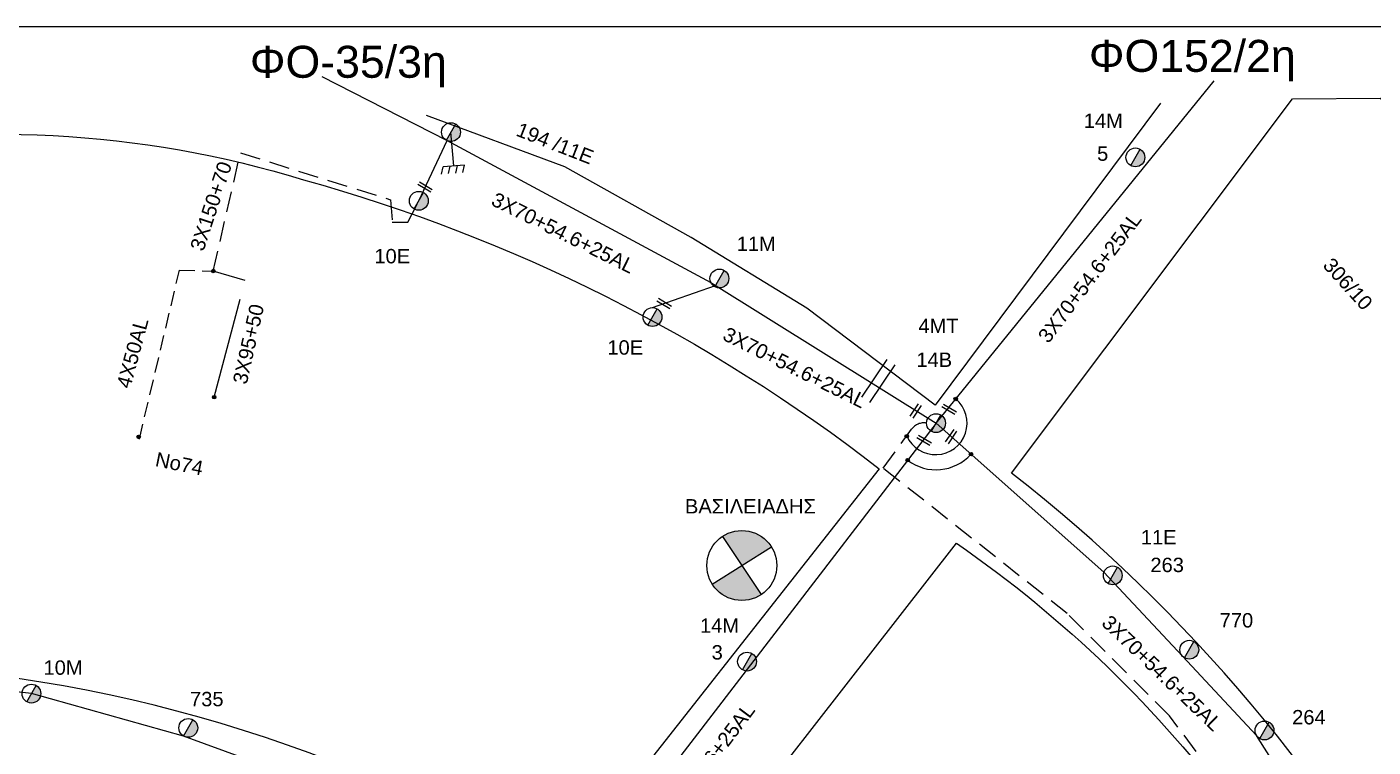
# Model space of a CAD drawing. Header units: millimetres. Extents: x 72 to 3039, y -786 to 786.
# Drawn here: x 1833.1 to 2001.6, y 685 to 775.2 of the extents above; entities that cross this region are included whole.
import ezdxf

# ---------------------------------------------------------------- set-up
doc = ezdxf.new("R2010")
doc.units = ezdxf.units.MM
doc.linetypes.add('DASHED', pattern=[19.05, 12.7, -6.35])
for name, color, linetype in [('Άγνωστα', 7, 'Continuous'), ('Γέφυρες Εναέριου Δικτύου', 7, 'Continuous'), ('Γείωση', 7, 'Continuous'), ('Επιγραφές - Σχήματα', 7, 'Continuous'), ('Καλώδια ΧΤ   3x150+70 XLPE', 7, 'DASHED'), ('Καλώδια ΧΤ   3x150+70AL', 7, 'DASHED'), ('Καλώδια ΧΤ   3x95+50 AL XLPE', 7, 'DASHED'), ('Μηχανική τομή', 7, 'Continuous'), ('Στύλος ΦΜ', 7, 'Continuous'), ('Στύλος ΦΜ @ 1', 7, 'Continuous'), ('Συνδέσεις', 7, 'Continuous'), ('Συνεστραμμένα ΧΤ   3x70+54.6+25 AL', 7, 'SYN_LINE'), ('Τομή', 7, 'Continuous'), ('Υπόβαθρο ΔΕΗ', 7, 'Continuous'), ('Υπόγεια καλώδια Παροχών ΧΤ   4x50AL', 7, 'DASHED')]:
    doc.layers.add(name, color=color, linetype=linetype)
doc.styles.get("Standard").update_dxf_attribs({"font": 'arial.ttf'})
doc.linetypes.add('SYN_LINE', pattern='A,0.5,-0.0001,["/\\/\\/\\/",Standard,S=0.1,R=0,X=0,Y=-0.05],-0.25', length=0.7501)

# ---------------------------------------------------------------- blocks, each defined once
blk = doc.blocks.new('ΥΠΑΡΧΩΝ ΤΣΙΜΕΝΤΕΝΙΟΣ ΣΤΥΛΟΣ')
at = {"layer": 'Στύλος ΦΜ'}
blk.add_hatch(color=7, dxfattribs=at).paths.add_polyline_path([(-1.29, -2.28, 0.574793), (2.62, 0, 0.268822), (1.3, 2.27)])
at = {"layer": 'Στύλος ΦΜ', "color": 7}
blk.add_line((-1.29, -2.28), (1.3, 2.27), dxfattribs=at)
blk.add_circle((0, 0), 2.62, dxfattribs=at)
at = {"layer": 'Στύλος ΦΜ', "flags": 4}
for tag, p in [('ΑΡΙΘΜΟΣ', (-4.68, 8.05)), ('ΤΥΠΟΣ', (-4.91, 3.03))]:
    blk.add_attdef(tag, p, '', height=4, dxfattribs=at)
blk = doc.blocks.new('ΤΟΜΗ')
at = {"layer": 'Τομή', "ltscale": 40}
for p, q in [((-5.68, 0), (5.68, 0)), ((5.68, -2.33), (-5.68, -2.33))]:
    blk.add_line(p, q, dxfattribs=at)
blk = doc.blocks.new('_ΣΥΝΔΕΣΗ')
at = {"layer": 'Συνδέσεις', "linetype": 'SYN_LINE', "ltscale": 40}
blk.add_hatch(color=256, dxfattribs=at).paths.add_polyline_path([(0.5, -0.01, 1), (-0.5, -0.01, 1)])
at = {"layer": 'Συνδέσεις'}
blk.add_circle((0, -0.01), 0.5, dxfattribs=at)
blk = doc.blocks.new('ΜΗΧΑΝΙΚΗ ΤΟΜΗ')
at = {"layer": 'Μηχανική τομή', "ltscale": 40}
for p, q in [((-1.89, 0.78), (1.89, 0.78)), ((1.89, 0), (-1.89, 0))]:
    blk.add_line(p, q, dxfattribs=at)
blk = doc.blocks.new('ΓΕΙΩΣΗ')
at = {"layer": 'Γείωση', "ltscale": 40}
for p, q in [((-2.34, 11.45), (-3, 9.45)), ((-0.34, 11.45), (-1, 9.45)), ((1.66, 11.45), (1, 9.45)), ((3.66, 11.45), (3, 9.45)), ((0, 9.45), (0, 0))]:
    blk.add_line(p, q, dxfattribs=at)
blk.add_lwpolyline([(-3, 9.45), (3, 9.45)], dxfattribs=at)

msp = doc.modelspace()

# ---------------------------------------------------------------- hatches: boundary and pattern name
at = {"layer": 'Επιγραφές - Σχήματα'}
h = msp.add_hatch(color=1, dxfattribs=at)
h.paths.add_polyline_path([(1922.62, 707.75), (1918.91, 705.43, 0.42264), (1925.05, 704.11)])
h.paths.add_polyline_path([(1926.33, 710.07, 0.42264), (1920.2, 711.39), (1922.62, 707.75)])

# ---------------------------------------------------------------- linework, layer by layer
at = {"layer": 'Άγνωστα', "color": 85, "linetype": 'SYN_LINE', "ltscale": 10}
msp.add_lwpolyline([(1882.19, 753.4), (1885.72, 760.93)], dxfattribs=at)
at = {"layer": 'Άγνωστα', "linetype": 'SYN_LINE', "ltscale": 10}
msp.add_lwpolyline([(1911.44, 740.03), (1919.33, 742.81)], dxfattribs=at)
at = {"layer": 'Άγνωστα', "color": 2, "linetype": 'DASHED', "ltscale": 0.2}
msp.add_lwpolyline([(1991.27, 645.74), (2001.53, 649.8), (1994.56, 662.75, -0.333659), (1994.99, 665.65, 0.794461), (1992.59, 669.58), (1990.89, 669.2), (1976.16, 688.91), (1963.33, 701.75), (1940.29, 719.93), (1943.87, 724.81, -0.286141), (1945.74, 725.57, -0.837573)], format="xyb", dxfattribs=at)
at = {"layer": 'Γέφυρες Εναέριου Δικτύου', "ltscale": 20}
for centre, radius, start, end in [((1946.87, 725.56), 3.94, 203.5123, 50.3721), ((1946.93, 725.58), 5.85, 232.4725, 318.2469)]:
    msp.add_arc(centre, radius, start, end, dxfattribs=at)
at = {"layer": 'Επιγραφές - Σχήματα'}
for p, q in [((1920.2, 711.39), (1925.05, 704.11)), ((1918.91, 705.43), (1926.33, 710.07))]:
    msp.add_line(p, q, dxfattribs=at)
msp.add_lwpolyline([(111.68, -308.22), (2083.59, -308.22), (2083.59, 775.16), (111.68, 775.16)], close=True, dxfattribs=at)
msp.add_circle((1922.62, 707.75), 4.38, dxfattribs=at)
at = {"layer": 'Καλώδια ΧΤ   3x150+70AL', "color": 85, "ltscale": 0.2}
msp.add_lwpolyline([(1856.47, 744.61), (1859.87, 759.4), (1878.63, 753.53), (1878.87, 750.71), (1880.8, 750.71), (1882.19, 753.4)], dxfattribs=at)
at = {"layer": 'Καλώδια ΧΤ   3x95+50 AL XLPE', "color": 85}
msp.add_lwpolyline([(1856.58, 728.82), (1860.46, 743.43), (1856.47, 744.61)], dxfattribs=at)
at = {"layer": 'Συνεστραμμένα ΧΤ   3x70+54.6+25 AL', "color": 85, "ltscale": 15}
msp.add_lwpolyline([(1870.07, 768.94), (1885.64, 760.98), (1918.74, 743.18), (1946.92, 725.57)], dxfattribs=at)
at = {"layer": 'Συνεστραμμένα ΧΤ   3x70+54.6+25 AL', "color": 2, "ltscale": 15}
msp.add_lwpolyline([(1946.92, 725.57), (1981.72, 768.41)], dxfattribs=at)
at = {"layer": 'Συνεστραμμένα ΧΤ   3x70+54.6+25 AL', "color": 85, "ltscale": 18}
msp.add_lwpolyline([(2008.27, 652.88), (1987.03, 686.47), (1977.76, 696.4), (1967.93, 706.91), (1946.92, 725.57), (1901.29, 666.15)], dxfattribs=at)
at = {"layer": 'Συνεστραμμένα ΧΤ   3x70+54.6+25 AL', "color": 5, "ltscale": 15}
msp.add_lwpolyline([(1901.29, 666.15), (1879.47, 676.62), (1852.76, 686.39), (1833.71, 691.71), (1810.64, 694.26)], dxfattribs=at)
at = {"layer": 'Υπόβαθρο ΔΕΗ'}
msp.add_lwpolyline([(1975.03, 765.63), (1946.82, 727.83), (1930.76, 739.95), (1916.28, 748.79), (1900.47, 757.64), (1883.16, 764.08)], dxfattribs=at)
for points in [[(2074.32, 540.5), (2033.86, 536.31), (2033.36, 549.74), (2032.35, 577.05, 0.212049), (1956.38, 719.31), (1991.54, 766.15), (2002.52, 766.24, -0.126419), (2049.12, 711.29, -0.020702), (2075.33, 654.71)], [(1939.81, 719.86), (1899.87, 669.13, 0.128559), (1811.69, 695.45), (1804.67, 759.38, -0.122319), (1867.75, 756.04, -0.097348), (1939.81, 719.86, 3.1517)], [(1949.48, 710.53, -0.165604), (2006.69, 633.43, -0.089113), (2022.5, 535.43), (1959.51, 529.36), (1959.3, 554.59, 0.222785), (1910.57, 660.57), (1949.48, 710.53)]]:
    msp.add_lwpolyline(points, format="xyb", dxfattribs=at)
at = {"layer": 'Υπόγεια καλώδια Παροχών ΧΤ   4x50AL', "color": 85, "ltscale": 0.15}
msp.add_lwpolyline([(1847.22, 723.57), (1852.24, 744.73), (1856.47, 744.61)], dxfattribs=at)

# ---------------------------------------------------------------- block references
at = {"layer": 'Γείωση', "xscale": 0.4499999999998166, "yscale": 0.4499999999998166, "zscale": 0.4499999999998166, "rotation": 184.8329783728479}
msp.add_blockref('ΓΕΙΩΣΗ', (1886.22, 762), dxfattribs=at)
at = {"layer": 'Μηχανική τομή'}
for p, xscale, yscale, zscale, rotation in [((1883.07, 755.29), 0.4999999999998001, 0.4999999999998001, 0.4999999999998001, 149.3475328396102), ((1913, 740.71), 0.4999999999998001, 0.4999999999998001, 0.4999999999998001, 149.3475328396102), ((1944.54, 726.99), 0.499999999999798, 0.499999999999798, 0.499999999999798, 56.07497488004891), ((1948.68, 727.47), 0.4999999999998001, 0.4999999999998001, 0.4999999999998001, 149.3475328396102), ((1948.97, 723.78), 0.499999999999798, 0.499999999999798, 0.499999999999798, 56.07497488004891), ((1945.53, 723.58), 0.4999999999998001, 0.4999999999998001, 0.4999999999998001, 149.3475328396102)]:
    msp.add_blockref('ΜΗΧΑΝΙΚΗ ΤΟΜΗ', p, dxfattribs=dict(at, xscale=xscale, yscale=yscale, zscale=zscale, rotation=rotation))
at = {"layer": 'Στύλος ΦΜ @ 1', "ltscale": 40}
ref = msp.add_blockref('ΥΠΑΡΧΩΝ ΤΣΙΜΕΝΤΕΝΙΟΣ ΣΤΥΛΟΣ', (1971.87, 758.83), dxfattribs=dict(at, xscale=0.4499999999998181, yscale=0.4499999999998181, zscale=0.4499999999998181))
ref.add_attrib('ΤΥΠΟΣ', '14Μ', (1965.41, 762.52), dxfattribs={"layer": 'Στύλος ΦΜ', "height": 1.8, "flags": 4})
ref.add_attrib('ΑΡΙΘΜΟΣ', '5', (1967.08, 758.41), dxfattribs={"layer": 'Στύλος ΦΜ', "height": 1.8, "flags": 4})
at = {"layer": 'Στύλος ΦΜ @ 1', "ltscale": 40, "xscale": 0.4499999999998181, "yscale": 0.4499999999998181, "zscale": 0.4499999999998181}
msp.add_blockref('ΥΠΑΡΧΩΝ ΤΣΙΜΕΝΤΕΝΙΟΣ ΣΤΥΛΟΣ', (1886.22, 762), dxfattribs=at)
at = {"layer": 'Στύλος ΦΜ @ 1', "ltscale": 40}
ref = msp.add_blockref('ΥΠΑΡΧΩΝ ΤΣΙΜΕΝΤΕΝΙΟΣ ΣΤΥΛΟΣ', (1882.19, 753.4), dxfattribs=dict(at, xscale=0.4499999999998181, yscale=0.4499999999998181, zscale=0.4499999999998181))
ref.add_attrib('ΤΥΠΟΣ', '10Ε', (1876.63, 745.57), dxfattribs={"layer": 'Στύλος ΦΜ', "height": 1.8, "flags": 4})
ref = msp.add_blockref('ΥΠΑΡΧΩΝ ΤΣΙΜΕΝΤΕΝΙΟΣ ΣΤΥΛΟΣ', (1919.81, 743.67), dxfattribs=dict(at, xscale=0.4499999999998181, yscale=0.4499999999998181, zscale=0.4499999999998181))
ref.add_attrib('ΤΥΠΟΣ', '11Μ', (1921.98, 747.11), dxfattribs={"layer": 'Στύλος ΦΜ', "height": 1.8, "flags": 4})
ref = msp.add_blockref('ΥΠΑΡΧΩΝ ΤΣΙΜΕΝΤΕΝΙΟΣ ΣΤΥΛΟΣ', (1911.44, 738.85), dxfattribs=dict(at, xscale=0.4499999999998181, yscale=0.4499999999998181, zscale=0.4499999999998181))
ref.add_attrib('ΤΥΠΟΣ', '10Ε', (1905.79, 734.14), dxfattribs={"layer": 'Στύλος ΦΜ', "height": 1.8, "flags": 4})
ref = msp.add_blockref('ΥΠΑΡΧΩΝ ΤΣΙΜΕΝΤΕΝΙΟΣ ΣΤΥΛΟΣ', (1946.92, 725.57), dxfattribs=dict(at, xscale=0.4499999999998181, yscale=0.4499999999998181, zscale=0.4499999999998181))
ref.add_attrib('ΤΥΠΟΣ', '14Β', (1944.46, 732.6), dxfattribs={"layer": 'Στύλος ΦΜ', "height": 1.8, "flags": 4})
ref.add_attrib('ΑΡΙΘΜΟΣ', '4ΜΤ', (1944.72, 736.84), dxfattribs={"layer": 'Στύλος ΦΜ', "height": 1.8, "flags": 4})
ref = msp.add_blockref('ΥΠΑΡΧΩΝ ΤΣΙΜΕΝΤΕΝΙΟΣ ΣΤΥΛΟΣ', (1969.04, 706.51), dxfattribs=dict(at, xscale=0.4499999999998181, yscale=0.4499999999998181, zscale=0.4499999999998181))
ref.add_attrib('ΤΥΠΟΣ', '11Ε', (1972.55, 710.39), dxfattribs={"layer": 'Στύλος ΦΜ', "height": 1.8, "flags": 4})
ref.add_attrib('ΑΡΙΘΜΟΣ', '263', (1973.75, 706.92), dxfattribs={"layer": 'Στύλος ΦΜ', "height": 1.8, "flags": 4})
ref = msp.add_blockref('ΥΠΑΡΧΩΝ ΤΣΙΜΕΝΤΕΝΙΟΣ ΣΤΥΛΟΣ', (1923.27, 695.72), dxfattribs=dict(at, xscale=0.4499999999998181, yscale=0.4499999999998181, zscale=0.4499999999998181))
ref.add_attrib('ΤΥΠΟΣ', '14Μ', (1917.38, 699.33), dxfattribs={"layer": 'Στύλος ΦΜ', "height": 1.8, "flags": 4})
ref.add_attrib('ΑΡΙΘΜΟΣ', '3', (1918.84, 695.98), dxfattribs={"layer": 'Στύλος ΦΜ', "height": 1.8, "flags": 4})
ref = msp.add_blockref('ΥΠΑΡΧΩΝ ΤΣΙΜΕΝΤΕΝΙΟΣ ΣΤΥΛΟΣ', (1978.62, 697.21), dxfattribs=dict(at, xscale=0.4499999999998181, yscale=0.4499999999998181, zscale=0.4499999999998181))
ref.add_attrib('ΑΡΙΘΜΟΣ', '770', (1982.42, 699.99), dxfattribs={"layer": 'Στύλος ΦΜ', "height": 1.8, "flags": 4})
ref = msp.add_blockref('ΥΠΑΡΧΩΝ ΤΣΙΜΕΝΤΕΝΙΟΣ ΣΤΥΛΟΣ', (1833.71, 691.71), dxfattribs=dict(at, xscale=0.4499999999998181, yscale=0.4499999999998181, zscale=0.4499999999998181))
ref.add_attrib('ΤΥΠΟΣ', '10Μ', (1835.22, 694.07), dxfattribs={"layer": 'Στύλος ΦΜ', "height": 1.8, "flags": 4})
ref = msp.add_blockref('ΥΠΑΡΧΩΝ ΤΣΙΜΕΝΤΕΝΙΟΣ ΣΤΥΛΟΣ', (1853.34, 687.42), dxfattribs=dict(at, xscale=0.4499999999998181, yscale=0.4499999999998181, zscale=0.4499999999998181))
ref.add_attrib('ΑΡΙΘΜΟΣ', '735', (1853.56, 690.13), dxfattribs={"layer": 'Στύλος ΦΜ', "height": 1.8, "flags": 4})
ref = msp.add_blockref('ΥΠΑΡΧΩΝ ΤΣΙΜΕΝΤΕΝΙΟΣ ΣΤΥΛΟΣ', (1988.03, 687.1), dxfattribs=dict(at, xscale=0.4499999999998181, yscale=0.4499999999998181, zscale=0.4499999999998181))
ref.add_attrib('ΑΡΙΘΜΟΣ', '264', (1991.49, 687.86), dxfattribs={"layer": 'Στύλος ΦΜ', "height": 1.8, "flags": 4})
at = {"layer": 'Συνδέσεις', "xscale": 0.4499999999998181, "yscale": 0.4499999999998181, "zscale": 0.4499999999998181}
for p in [(1856.47, 744.61), (1856.58, 728.82), (1949.39, 728.6), (1847.13, 723.86), (1943.26, 723.94), (1943.37, 720.94), (1951.3, 721.69)]:
    msp.add_blockref('_ΣΥΝΔΕΣΗ', p, dxfattribs=at)
at = {"layer": 'Τομή', "xscale": 0.5000000000001537, "yscale": 0.5000000000001537, "zscale": 0.5000000000001537, "rotation": 235.9923171768647}
msp.add_blockref('ΤΟΜΗ', (1940.17, 730.51), dxfattribs=at)

# ---------------------------------------------------------------- texts
at = {"layer": 'Επιγραφές - Σχήματα', "width": 36.4294, "attachment_point": 1}
for s, insert, char_height in [('ΦΟ152/2η', (1966.05, 773.54), 4), ('ΦO-35/3η', (1861.05, 772.8), 4), ('{\\C1;ΒΑΣΙΛΕΙΑΔΗΣ}', (1915.5, 716.06), 1.8)]:
    msp.add_mtext(s, dxfattribs=dict(at, insert=insert, char_height=char_height))
at = {"layer": 'Επιγραφές - Σχήματα', "char_height": 1.8, "width": 23.5192, "attachment_point": 1}
for s, insert, rotation in [('194 /11E', (1894.89, 763.27), 338.5943), ('306/10', (1996.56, 746.45), 312.1293), ('No74', (1849.46, 721.97), 348.5192)]:
    msp.add_mtext(s, dxfattribs=dict(at, insert=insert, rotation=rotation))
at = {"layer": 'Καλώδια ΧΤ   3x150+70 XLPE', "insert": (1853.52, 747.54), "char_height": 1.8, "width": 23.5192, "attachment_point": 1, "rotation": 71.7702}
msp.add_mtext('3X150+70', dxfattribs=at)
at = {"layer": 'Καλώδια ΧΤ   3x95+50 AL XLPE', "insert": (1858.89, 730.72), "char_height": 1.8, "width": 23.5192, "attachment_point": 1, "rotation": 77.4894}
msp.add_mtext('3X95+50', dxfattribs=at)
at = {"layer": 'Συνεστραμμένα ΧΤ   3x70+54.6+25 AL', "char_height": 1.8, "width": 16.2172, "attachment_point": 1}
for insert, rotation in [((1891.91, 754.55), 333.5772), ((1959.55, 736.53), 53.0322), ((1920.87, 737.69), 333.5772), ((1968.76, 701.7), 316.2174), ((1911.17, 675.06), 53.0322)]:
    msp.add_mtext('3X70+54.6+25AL', dxfattribs=dict(at, insert=insert, rotation=rotation))
at = {"layer": 'Υπόγεια καλώδια Παροχών ΧΤ   4x50AL', "insert": (1844.33, 730.27), "char_height": 1.8, "width": 23.5192, "attachment_point": 1, "rotation": 74.9706}
msp.add_mtext('4X50AL', dxfattribs=at)

doc.saveas('drawing.dxf')
